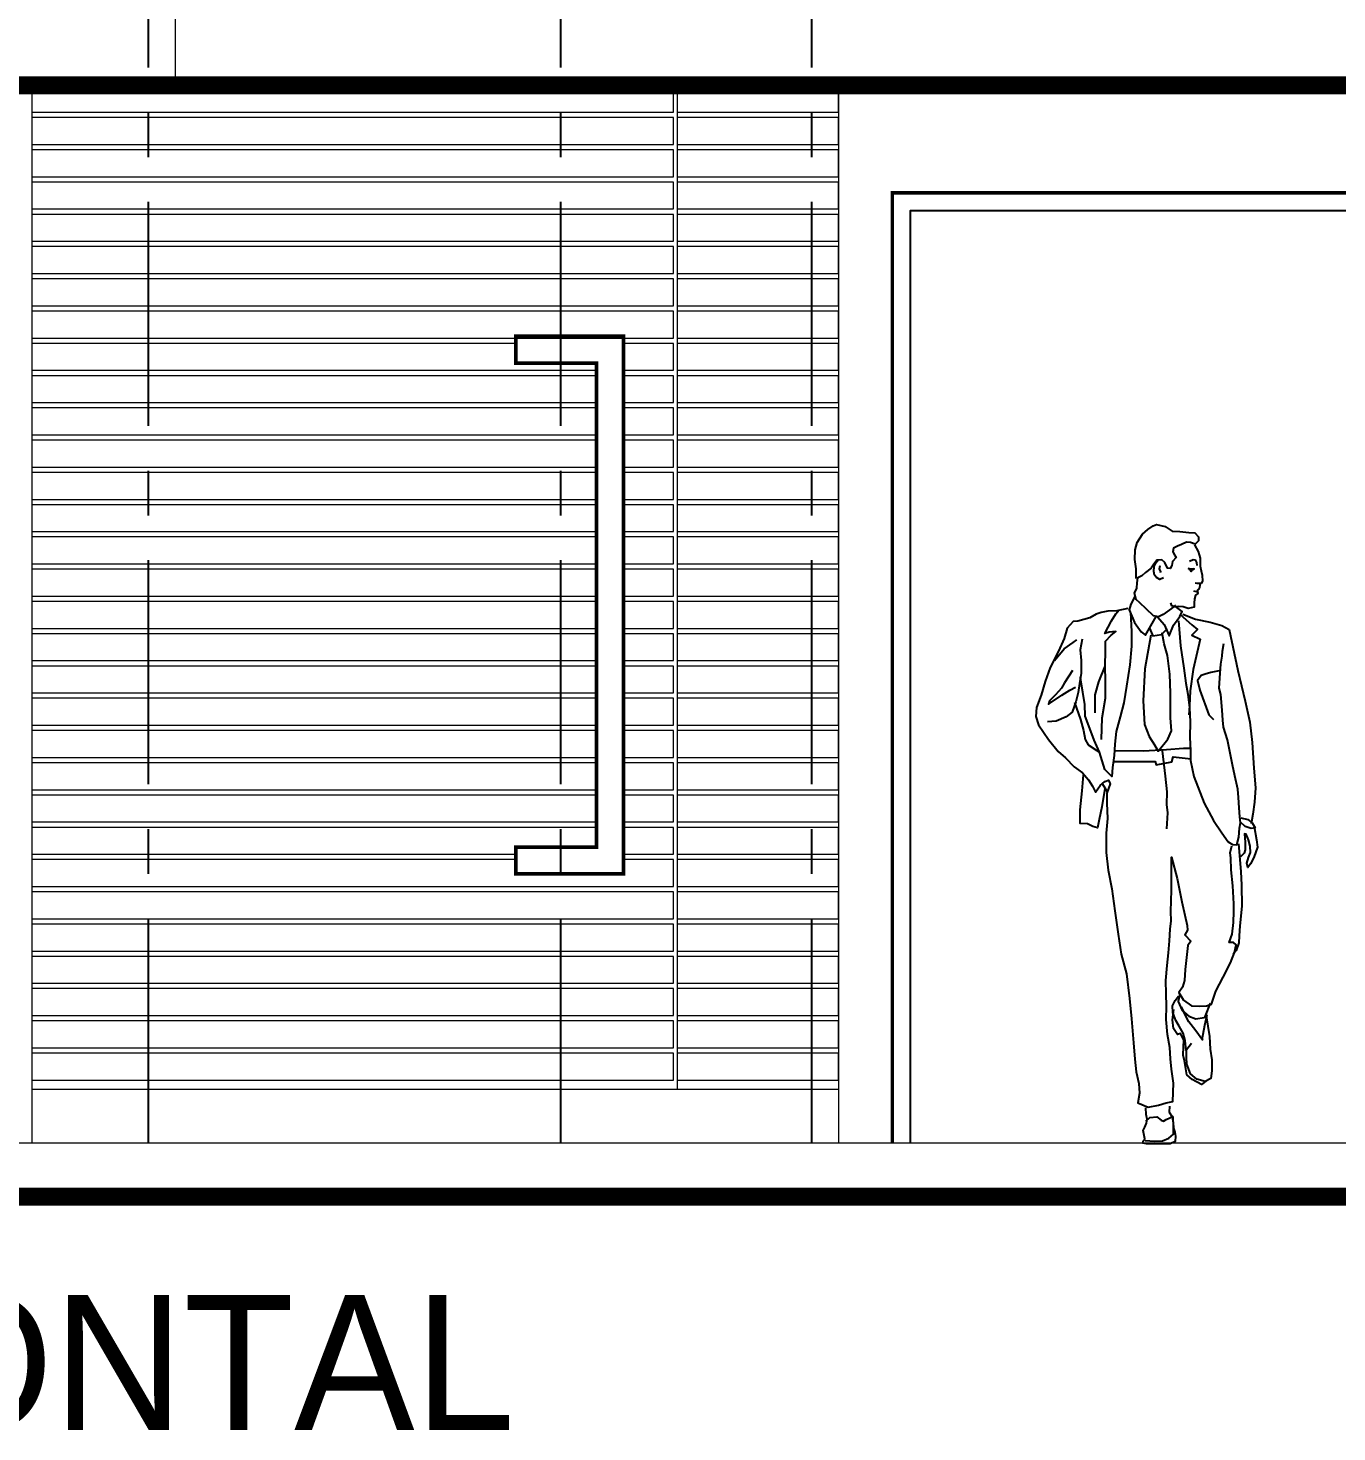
# Model space of a CAD drawing. Header units: metres. Extents: x -58 to 722, y -1100 to 345.
# Drawn here: x 25.344 to 28.995, y 118.832 to 122.748 of the extents above; entities that cross this region are included whole.
import ezdxf

# ---------------------------------------------------------------- set-up
doc = ezdxf.new("R2010")
doc.units = ezdxf.units.M
doc.header["$MEASUREMENT"] = 0
doc.linetypes.add('CENTER2', pattern=[1.125, 0.75, -0.125, 0.125, -0.125])
doc.linetypes.add('CENTERX2', pattern=[4, 2.5, -0.5, 0.5, -0.5])
doc.layers.get('0').update_dxf_attribs({"color": 255})
doc.layers.add('FSR_ARQ_002MURO', color=150, linetype='Continuous', lineweight=30)
for name, color, linetype in [('FSR_ARQ_008MOBILIARIO', 115, 'Continuous'), ('FSR_ARQ_014TEXTOS', 142, 'Continuous'), ('FSR_ARQ_016EJES', 135, 'CENTER2'), ('FSR_ARQ_29PERFILES ACERO', 143, 'Continuous')]:
    doc.layers.add(name, color=color, linetype=linetype)
doc.styles.add('ESPACIOS', font='GOTHIC.TTF')

# ---------------------------------------------------------------- blocks, each defined once
blk = doc.blocks.new('P13')
for points in [[(-0.11436, 1.50913), (-0.11359, 1.53666), (-0.11772, 1.56206), (-0.11654, 1.5896), (-0.11071, 1.60941), (-0.09632, 1.63306), (-0.08175, 1.64604), (-0.06632, 1.65657), (-0.05735, 1.66), (-0.03302, 1.65425), (-0.01309, 1.64145), (0.00788, 1.64016), (0.03298, 1.6377), (0.04942, 1.63675), (0.05946, 1.62583), (0.05965, 1.61433), (0.05078, 1.60474), (0.03756, 1.60944), (0.02686, 1.61049), (0.01218, 1.60409), (0.00117, 1.59979), (-0.00942, 1.59428), (-0.01211, 1.58355), (-0.00663, 1.57502), (-0.00282, 1.5681), (-0.0129, 1.55684), (-0.01435, 1.54573), (-0.01914, 1.53743), (-0.02613, 1.53814), (-0.03421, 1.55402), (-0.04254, 1.56127), (-0.05649, 1.56022), (-0.06453, 1.54981), (-0.07254, 1.53777), (-0.08795, 1.52642), (-0.09848, 1.5172), (-0.11109, 1.51001), (-0.11231, 1.50958)], [(0.04834, 1.60346), (0.05932, 1.58516), (0.06499, 1.56596), (0.06414, 1.54335), (0.06722, 1.53067), (0.06989, 1.5184), (0.07141, 1.50158), (0.06781, 1.49577), (0.05631, 1.49558), (0.05096, 1.49672)], [(-0.03801, 1.51165), (-0.04819, 1.50655), (-0.05692, 1.51256), (-0.06319, 1.51903), (-0.065, 1.52927), (-0.06358, 1.54243), (-0.05924, 1.55319), (-0.0516, 1.56235)], [(0.03514, 1.55765), (0.04492, 1.56233), (0.05028, 1.56119), (0.05451, 1.55428), (0.05547, 1.54567)], [(-0.0476, 1.54476), (-0.0495, 1.53569), (-0.0457, 1.52918), (-0.04727, 1.52505)], [(0.03012, 1.53867), (0.03838, 1.53635), (0.04823, 1.53651), (0.04295, 1.53314), (0.03932, 1.52897), (0.0372, 1.53304), (0.03346, 1.53585)], [(-0.00427, 1.43459), (-0.01562, 1.42578), (-0.03875, 1.40937), (-0.05178, 1.40258), (-0.06539, 1.40564), (-0.08624, 1.42459), (-0.10377, 1.44113), (-0.11421, 1.45123), (-0.1186, 1.4684), (-0.11228, 1.48288), (-0.11129, 1.49727), (-0.10905, 1.51087)], [(0.0645, 1.49736), (0.06226, 1.48418), (0.05989, 1.47839), (0.05425, 1.47213), (0.04723, 1.47407)], [(0.05749, 1.47465), (0.05761, 1.46726), (0.05193, 1.46306), (0.04883, 1.45233), (0.04739, 1.44039), (0.04798, 1.42931), (0.0312, 1.42574), (0.01757, 1.43044), (0.00483, 1.43105), (-0.00584, 1.43046), (-0.01452, 1.4336), (-0.01753, 1.44176)], [(-0.11762, 1.45897), (-0.12917, 1.43742), (-0.13301, 1.42175), (-0.11886, 1.38625), (-0.10035, 1.36028), (-0.08788, 1.35145), (-0.05796, 1.40371)], [(-0.05424, 1.40254), (-0.03582, 1.38149), (-0.02173, 1.34969), (-0.00949, 1.37906), (0.00817, 1.40359), (0.01451, 1.41725), (-0.00422, 1.43172)], [(-0.13677, 1.42538), (-0.16748, 1.41952), (-0.19333, 1.41827), (-0.21134, 1.41468), (-0.22564, 1.41033), (-0.24312, 1.39936), (-0.27623, 1.39018), (-0.28937, 1.38954), (-0.30671, 1.37077), (-0.31485, 1.34188), (-0.33069, 1.30671), (-0.35414, 1.26072), (-0.36746, 1.2223), (-0.37873, 1.18391), (-0.39211, 1.1496), (-0.39415, 1.1241), (-0.38596, 1.10124), (-0.35857, 1.06022), (-0.33172, 1.02658), (-0.3113, 1.00885), (-0.28665, 0.98421), (-0.26378, 0.96735), (-0.24701, 0.94751), (-0.23604, 0.93003), (-0.22755, 0.91374), (-0.21431, 0.93204), (-0.20176, 0.94334), (-0.19074, 0.94722), (-0.18645, 0.93661), (-0.19546, 0.91059), (-0.19622, 0.88224), (-0.19427, 0.83996), (-0.19728, 0.79925), (-0.19806, 0.77213), (-0.19801, 0.74503), (-0.19184, 0.69543), (-0.18152, 0.64345), (-0.1735, 0.58197), (-0.1642, 0.51724), (-0.15586, 0.46111), (-0.14098, 0.40674), (-0.13283, 0.33746), (-0.12655, 0.2813), (-0.12171, 0.21361), (-0.11766, 0.16809), (-0.11419, 0.13283), (-0.10666, 0.10051), (-0.10498, 0.07343), (-0.10945, 0.04625), (-0.08009, 0.03442), (-0.05143, 0.04024), (-0.03059, 0.04634), (-0.01176, 0.04995), (-0.00976, 0.10173), (-0.01535, 0.14106), (-0.01788, 0.16977), (-0.01965, 0.20137), (-0.02641, 0.2374), (-0.0304, 0.27881), (-0.02939, 0.31661), (-0.02996, 0.35069), (-0.031, 0.38805), (-0.0276, 0.42959), (-0.02368, 0.46539), (-0.02137, 0.4987), (-0.01904, 0.53118), (-0.01615, 0.55464), (-0.01699, 0.5805), (-0.01512, 0.63968), (-0.01546, 0.68444), (-0.01543, 0.70703), (-0.01585, 0.73208), (0.00034, 0.67279), (0.01376, 0.60772), (0.02138, 0.57006), (0.02803, 0.54101), (0.02906, 0.5283), (0.02148, 0.51544), (0.03862, 0.49724), (0.03019, 0.4856), (0.02229, 0.41852), (0.02116, 0.38811), (0.01531, 0.36953), (0.00489, 0.35416), (0.01798, 0.33302), (0.04084, 0.31698), (0.06344, 0.31612), (0.08191, 0.31685), (0.0962, 0.3216), (0.10873, 0.35837), (0.12902, 0.39732), (0.1493, 0.43709), (0.16031, 0.46602), (0.16529, 0.48705), (0.15779, 0.49391), (0.14588, 0.49371), (0.1537, 0.51684), (0.15726, 0.54976), (0.15838, 0.58058), (0.15803, 0.60152), (0.15733, 0.61876), (0.15554, 0.65159), (0.15149, 0.69711), (0.1497, 0.73034), (0.14864, 0.74429), (0.15324, 0.76367)], [(-0.21072, 1.06065), (-0.20844, 1.12025), (-0.19951, 1.17543), (-0.19941, 1.21815), (-0.20068, 1.26947), (-0.19962, 1.30398), (-0.19972, 1.33437), (-0.18399, 1.35107), (-0.17062, 1.36197), (-0.18906, 1.35961), (-0.20131, 1.3557), (-0.18303, 1.39175), (-0.17062, 1.41126), (-0.16095, 1.4221)], [(-0.12961, 1.41441), (-0.12667, 1.36189), (-0.1272, 1.3204), (-0.13166, 1.26816), (-0.14134, 1.20886), (-0.14878, 1.16273), (-0.15838, 1.12314), (-0.17001, 1.08228), (-0.17311, 1.04691), (-0.17505, 1.01566), (-0.17982, 0.98191), (-0.18187, 0.95682), (-0.20109, 0.97662), (-0.21628, 1.02483), (-0.23081, 1.05826), (-0.24586, 1.09867), (-0.25658, 1.1256), (-0.25712, 1.15762), (-0.26304, 1.19202), (-0.26812, 1.2252), (-0.26951, 1.23504)], [(0.01668, 1.4103), (0.05142, 1.3961), (0.09223, 1.38734), (0.12523, 1.37845), (0.14555, 1.36688), (0.16965, 1.2527), (0.1904, 1.1668), (0.2033, 1.10828), (0.20917, 1.05211), (0.21407, 0.98073), (0.2187, 0.92536), (0.2165, 0.88549), (0.21131, 0.85213), (0.20724, 0.82537)], [(0.00849, 1.40893), (0.04101, 1.38032), (0.05725, 1.36704), (0.04149, 1.35158), (0.06427, 1.34005), (0.04515, 1.25594), (0.0363, 1.19624), (0.03454, 1.15432), (0.03251, 1.12882)], [(0.00386, 1.39119), (0.00955, 1.32147), (0.01922, 1.25961), (0.02485, 1.2174), (0.0299, 1.18628), (0.03464, 1.14857), (0.03652, 1.10999), (0.03562, 1.06562), (0.03788, 1.02952), (0.03793, 1.002), (0.04689, 0.95738), (0.07608, 0.88271), (0.10153, 0.83468), (0.12471, 0.79975), (0.14279, 0.775), (0.15482, 0.7674), (0.16675, 0.76677), (0.17215, 0.7874), (0.1746, 0.8125), (0.17681, 0.82773), (0.17488, 0.84454), (0.17363, 0.86998), (0.17192, 0.89829), (0.16989, 0.92167), (0.16146, 0.9589), (0.15518, 0.99001), (0.14717, 1.02684), (0.14046, 1.05958), (0.13002, 1.09432), (0.12804, 1.114), (0.12634, 1.1419), (0.12232, 1.18537), (0.1175, 1.20336), (0.12008, 1.24529), (0.12213, 1.26997), (0.12626, 1.29304), (0.12726, 1.30661), (0.13102, 1.32762)], [(-0.07757, 1.37298), (-0.06732, 1.34975), (-0.04355, 1.35302), (-0.027, 1.36973)], [(-0.07269, 1.3513), (-0.08958, 1.25696), (-0.09466, 1.16816), (-0.09026, 1.10211), (-0.07779, 1.06905), (-0.06261, 1.04549), (-0.05246, 1.028), (-0.02591, 1.0613), (-0.01562, 1.08447), (-0.01787, 1.12058), (-0.0178, 1.18958), (-0.02033, 1.24211), (-0.02655, 1.29458), (-0.03613, 1.32686), (-0.04158, 1.35757)], [(-0.26471, 1.34026), (-0.27037, 1.31019), (-0.26781, 1.28025), (-0.26723, 1.24576), (-0.27207, 1.2161), (-0.27577, 1.19181), (-0.2819, 1.16542), (-0.29209, 1.1365), (-0.30912, 1.12348), (-0.33726, 1.1115), (-0.36104, 1.10946)], [(-0.34134, 1.28065), (-0.31519, 1.31313), (-0.29002, 1.3308), (-0.27906, 1.33838)], [(-0.20142, 1.26452), (-0.21876, 1.22111), (-0.22884, 1.18521), (-0.22881, 1.13469)], [(-0.29117, 1.25275), (-0.31359, 1.21828), (-0.32197, 1.20376), (-0.33849, 1.185), (-0.35546, 1.16788), (-0.35859, 1.1592), (-0.32122, 1.18365), (-0.29887, 1.19799), (-0.28299, 1.20606)], [(0.11792, 1.25183), (0.09459, 1.24692), (0.07865, 1.24213), (0.06721, 1.23865), (0.05759, 1.22453), (0.06337, 1.19834), (0.08836, 1.12935), (0.10213, 1.11644)], [(-0.28556, 1.16371), (-0.26915, 1.11594), (-0.26042, 1.08528), (-0.25631, 1.06071), (-0.24825, 1.04565), (-0.22334, 1.02964), (-0.21877, 1.02643)], [(-0.17118, 1.02928), (-0.09354, 1.02854), (-0.02911, 1.03209), (0.01764, 1.03616), (0.039, 1.0357)], [(-0.04097, 1.02901), (-0.03321, 0.95809), (-0.02877, 0.91381), (-0.029, 0.87889), (-0.02614, 0.85553), (-0.02909, 0.81112)], [(-0.17394, 0.99843), (-0.061, 0.99869), (-0.05838, 0.9897), (-0.01416, 0.99784), (-0.01112, 1.01226), (0.0399, 1.00655)], [(-0.20101, 0.92323), (-0.20961, 0.87256), (-0.21682, 0.83712), (-0.22136, 0.81404), (-0.23455, 0.81711), (-0.24987, 0.82465), (-0.27003, 0.82637), (-0.26984, 0.86416), (-0.26416, 0.91723), (-0.26081, 0.96206)], [(-0.20906, 0.93788), (-0.19387, 0.91349)], [(0.17821, 0.84213), (0.19719, 0.8367), (0.20966, 0.82787), (0.2177, 0.81404), (0.20705, 0.81222), (0.19054, 0.81728), (0.17678, 0.82937)], [(0.21558, 0.8177), (0.22196, 0.78044), (0.22436, 0.75994), (0.21457, 0.73144), (0.20502, 0.7132), (0.19779, 0.70364), (0.19513, 0.71509), (0.19898, 0.73076), (0.20531, 0.74483), (0.20378, 0.76288), (0.19938, 0.78006), (0.19253, 0.79637), (0.18841, 0.79753), (0.19004, 0.77374), (0.18998, 0.75279), (0.18686, 0.74288), (0.17717, 0.73327)], [(0.17163, 0.76932), (0.17828, 0.69181), (0.17973, 0.65405), (0.18073, 0.59492), (0.17507, 0.54061), (0.17308, 0.51224), (0.17258, 0.49334), (0.16515, 0.47144), (0.15627, 0.46185)], [(0.00782, 0.35092), (0.00285, 0.32907), (0.01394, 0.3042), (0.0327, 0.28809), (0.05253, 0.28103), (0.07589, 0.2843), (0.07949, 0.2897), (0.09368, 0.32485)], [(0.02567, 0.19309), (0.02233, 0.22097), (0.01706, 0.241), (0.00565, 0.26011), (-0.00366, 0.27639), (-0.01183, 0.29843), (-0.01215, 0.31732), (-0.00541, 0.3318), (0.00381, 0.34469)], [(0.07243, 0.22099), (0.05228, 0.24735), (0.03254, 0.27289), (0.02362, 0.2904), (0.01295, 0.31445)], [(0.08374, 0.11029), (0.06835, 0.09771), (0.04223, 0.11205), (0.02724, 0.12453), (0.02042, 0.16343), (0.01687, 0.17939), (0.01852, 0.20283), (0.01862, 0.22173), (0.01009, 0.24006), (0.00152, 0.23705), (-0.01026, 0.25369), (-0.01272, 0.27788), (-0.0091, 0.30669)], [(0.07033, 0.22383), (0.07789, 0.26297), (0.08395, 0.29347)], [(0.08155, 0.28932), (0.09033, 0.23156), (0.09215, 0.19627), (0.09676, 0.16677), (0.09728, 0.13598), (0.09393, 0.11498), (0.07889, 0.1061), (0.05495, 0.11309), (0.03786, 0.128), (0.02755, 0.15493), (0.02599, 0.17421), (0.02605, 0.19515), (0.03368, 0.20514), (0.04053, 0.21306)], [(-0.0214, 0.03705), (-0.02194, 0.02061), (-0.0135, 0.0072), (-0.01078, -0.00795), (-0.00969, -0.02436), (-0.00622, -0.03498), (-0.00398, -0.04644), (-0.00497, -0.06083), (-0.01923, -0.06764), (-0.04264, -0.06763), (-0.06522, -0.06801), (-0.08535, -0.06753), (-0.09565, -0.06565), (-0.09452, -0.05988), (-0.0901, -0.05405), (-0.0915, -0.04422), (-0.09419, -0.03071), (-0.08943, -0.02077), (-0.08467, -0.01042), (-0.08281, 0.00111), (-0.08632, 0.0146), (-0.08664, 0.03308)], [(-0.08683, -0.0043), (-0.0759, 0.00533), (-0.05664, 0.00771), (-0.04416, -0.00153), (-0.03754, -0.0047), (-0.03064, 0.00034), (-0.01189, 0.00887), (-0.0127, 0.00845)], [(-0.08839, -0.05813), (-0.06288, -0.06058), (-0.04073, -0.05897), (-0.02237, -0.05168), (-0.01023, -0.0408), (-0.00972, -0.02231), (-0.01063, 0.00725)]]:
    blk.add_lwpolyline(points)
blk = doc.blocks.new('98728291')
at = {"xscale": 10, "zscale": 10}
blk.add_blockref('P13', (-0.0668, 0.0844), dxfattribs=at)

msp = doc.modelspace()

# ---------------------------------------------------------------- linework, layer by layer
at = {"layer": 'FSR_ARQ_002MURO', "lineweight": 0}
for p, q in [((25.3547, 122.5888), (27.1547, 122.5888)), ((25.3547, 122.5888), (25.3547, 119.6388)), ((27.1547, 122.5888), (27.1547, 119.7888)), ((27.6047, 122.5888), (27.6047, 119.6388)), ((25.3547, 119.7888), (27.6047, 119.7888)), ((21.7454, 119.6388), (37.6742, 119.6388))]:
    msp.add_line(p, q, dxfattribs=at)
at = {"layer": 'FSR_ARQ_002MURO', "lineweight": 0, "const_width": 0.05}
msp.add_lwpolyline([(23.9547, 126.3888), (29.4047, 126.3888), (29.4047, 122.5888), (23.9547, 122.5888)], close=True, dxfattribs=at)
at = {"layer": 'FSR_ARQ_002MURO', "lineweight": 0}
msp.add_lwpolyline([(25.7547, 126.3888), (25.7547, 122.5888)], dxfattribs=at)
at = {"layer": 'FSR_ARQ_002MURO', "ltscale": 0.01, "const_width": 0.01}
for points in [[(23.9547, 122.5888), (37.0742, 122.5888), (37.0742, 119.6388)], [(36.7748, 119.6388), (36.7748, 122.2888), (27.7547, 122.2888), (27.7547, 119.6388)]]:
    msp.add_lwpolyline(points, dxfattribs=at)
at = {"layer": 'FSR_ARQ_002MURO', "lineweight": 0, "const_width": 0.05}
msp.add_lwpolyline([(21.7454, 119.4888), (37.6742, 119.4888)], dxfattribs=at)
at = {"layer": 'FSR_ARQ_008MOBILIARIO', "lineweight": 0}
for points in [[(25.3547, 122.5138), (27.1447, 122.5138), (27.1447, 122.5888), (25.3547, 122.5888)], [(27.1547, 122.5138), (27.6047, 122.5138), (27.6047, 122.5888), (27.1547, 122.5888)], [(25.3547, 122.4238), (27.1447, 122.4238), (27.1447, 122.4988), (25.3547, 122.4988)], [(27.1547, 122.4238), (27.6047, 122.4238), (27.6047, 122.4988), (27.1547, 122.4988)], [(25.3547, 122.3338), (27.1447, 122.3338), (27.1447, 122.4088), (25.3547, 122.4088)], [(27.1547, 122.3338), (27.6047, 122.3338), (27.6047, 122.4088), (27.1547, 122.4088)], [(25.3547, 122.2438), (27.1447, 122.2438), (27.1447, 122.3188), (25.3547, 122.3188)], [(27.1547, 122.2438), (27.6047, 122.2438), (27.6047, 122.3188), (27.1547, 122.3188)], [(25.3547, 122.1538), (27.1447, 122.1538), (27.1447, 122.2288), (25.3547, 122.2288)], [(27.1547, 122.1538), (27.6047, 122.1538), (27.6047, 122.2288), (27.1547, 122.2288)], [(25.3547, 122.0638), (27.1447, 122.0638), (27.1447, 122.1388), (25.3547, 122.1388)], [(27.1547, 122.0638), (27.6047, 122.0638), (27.6047, 122.1388), (27.1547, 122.1388)], [(25.3547, 121.9738), (27.1447, 121.9738), (27.1447, 122.0488), (25.3547, 122.0488)], [(27.1547, 121.9738), (27.6047, 121.9738), (27.6047, 122.0488), (27.1547, 122.0488)], [(25.3547, 121.8838), (27.1447, 121.8838), (27.1447, 121.9588), (25.3547, 121.9588)], [(27.1547, 121.8838), (27.6047, 121.8838), (27.6047, 121.9588), (27.1547, 121.9588)], [(27.1547, 121.7938), (27.6047, 121.7938), (27.6047, 121.8688), (27.1547, 121.8688)], [(27.1547, 121.7038), (27.6047, 121.7038), (27.6047, 121.7788), (27.1547, 121.7788)], [(27.1547, 121.6138), (27.6047, 121.6138), (27.6047, 121.6888), (27.1547, 121.6888)], [(27.1547, 121.5238), (27.6047, 121.5238), (27.6047, 121.5988), (27.1547, 121.5988)], [(27.1547, 121.4338), (27.6047, 121.4338), (27.6047, 121.5088), (27.1547, 121.5088)], [(27.1547, 121.3438), (27.6047, 121.3438), (27.6047, 121.4188), (27.1547, 121.4188)], [(27.1547, 121.2538), (27.6047, 121.2538), (27.6047, 121.3288), (27.1547, 121.3288)], [(27.1547, 121.1638), (27.6047, 121.1638), (27.6047, 121.2388), (27.1547, 121.2388)], [(27.1547, 121.0738), (27.6047, 121.0738), (27.6047, 121.1488), (27.1547, 121.1488)], [(27.1547, 120.9838), (27.6047, 120.9838), (27.6047, 121.0588), (27.1547, 121.0588)], [(27.1547, 120.8938), (27.6047, 120.8938), (27.6047, 120.9688), (27.1547, 120.9688)], [(27.1547, 120.8038), (27.6047, 120.8038), (27.6047, 120.8788), (27.1547, 120.8788)], [(27.1547, 120.7138), (27.6047, 120.7138), (27.6047, 120.7888), (27.1547, 120.7888)], [(27.1547, 120.6238), (27.6047, 120.6238), (27.6047, 120.6988), (27.1547, 120.6988)], [(27.1547, 120.5338), (27.6047, 120.5338), (27.6047, 120.6088), (27.1547, 120.6088)], [(27.1547, 120.4438), (27.6047, 120.4438), (27.6047, 120.5188), (27.1547, 120.5188)], [(27.1547, 120.3538), (27.6047, 120.3538), (27.6047, 120.4288), (27.1547, 120.4288)], [(25.3547, 120.2638), (27.1447, 120.2638), (27.1447, 120.3388), (25.3547, 120.3388)], [(27.1547, 120.2638), (27.6047, 120.2638), (27.6047, 120.3388), (27.1547, 120.3388)], [(25.3547, 120.1738), (27.1447, 120.1738), (27.1447, 120.2488), (25.3547, 120.2488)], [(27.1547, 120.1738), (27.6047, 120.1738), (27.6047, 120.2488), (27.1547, 120.2488)], [(25.3547, 120.0838), (27.1447, 120.0838), (27.1447, 120.1588), (25.3547, 120.1588)], [(27.1547, 120.0838), (27.6047, 120.0838), (27.6047, 120.1588), (27.1547, 120.1588)], [(25.3547, 119.9938), (27.1447, 119.9938), (27.1447, 120.0688), (25.3547, 120.0688)], [(27.1547, 119.9938), (27.6047, 119.9938), (27.6047, 120.0688), (27.1547, 120.0688)], [(25.3547, 119.9038), (27.1447, 119.9038), (27.1447, 119.9788), (25.3547, 119.9788)], [(27.1547, 119.9038), (27.6047, 119.9038), (27.6047, 119.9788), (27.1547, 119.9788)], [(25.3547, 119.8138), (27.1447, 119.8138), (27.1447, 119.8888), (25.3547, 119.8888)], [(27.1547, 119.8138), (27.6047, 119.8138), (27.6047, 119.8888), (27.1547, 119.8888)]]:
    msp.add_lwpolyline(points, close=True, dxfattribs=at)
for points in [[(26.7047, 121.8688), (25.3547, 121.8688), (25.3547, 121.7938), (26.9297, 121.7938)], [(27.0047, 121.7938), (27.1447, 121.7938), (27.1447, 121.8688), (27.0047, 121.8688)], [(26.9297, 121.7788), (25.3547, 121.7788), (25.3547, 121.7038), (26.9297, 121.7038)], [(27.0047, 121.7038), (27.1447, 121.7038), (27.1447, 121.7788), (27.0047, 121.7788)], [(26.9297, 121.6888), (25.3547, 121.6888), (25.3547, 121.6138), (26.9297, 121.6138)], [(27.0047, 121.6138), (27.1447, 121.6138), (27.1447, 121.6888), (27.0047, 121.6888)], [(26.9297, 121.5988), (25.3547, 121.5988), (25.3547, 121.5238), (26.9297, 121.5238)], [(27.0047, 121.5238), (27.1447, 121.5238), (27.1447, 121.5988), (27.0047, 121.5988)], [(26.9297, 121.5088), (25.3547, 121.5088), (25.3547, 121.4338), (26.9297, 121.4338)], [(27.0047, 121.4338), (27.1447, 121.4338), (27.1447, 121.5088), (27.0047, 121.5088)], [(26.9297, 121.4188), (25.3547, 121.4188), (25.3547, 121.3438), (26.9297, 121.3438)], [(27.0047, 121.3438), (27.1447, 121.3438), (27.1447, 121.4188), (27.0047, 121.4188)], [(26.9297, 121.3288), (25.3547, 121.3288), (25.3547, 121.2538), (26.9297, 121.2538)], [(27.0047, 121.2538), (27.1447, 121.2538), (27.1447, 121.3288), (27.0047, 121.3288)], [(26.9297, 121.2388), (25.3547, 121.2388), (25.3547, 121.1638), (26.9297, 121.1638)], [(27.0047, 121.1638), (27.1447, 121.1638), (27.1447, 121.2388), (27.0047, 121.2388)], [(26.9297, 121.1488), (25.3547, 121.1488), (25.3547, 121.0738), (26.9297, 121.0738)], [(27.0047, 121.0738), (27.1447, 121.0738), (27.1447, 121.1488), (27.0047, 121.1488)], [(26.9297, 121.0588), (25.3547, 121.0588), (25.3547, 120.9838), (26.9297, 120.9838)], [(27.0047, 120.9838), (27.1447, 120.9838), (27.1447, 121.0588), (27.0047, 121.0588)], [(26.9297, 120.9688), (25.3547, 120.9688), (25.3547, 120.8938), (26.9297, 120.8938)], [(27.0047, 120.8938), (27.1447, 120.8938), (27.1447, 120.9688), (27.0047, 120.9688)], [(26.9297, 120.8788), (25.3547, 120.8788), (25.3547, 120.8038), (26.9297, 120.8038)], [(27.0047, 120.8038), (27.1447, 120.8038), (27.1447, 120.8788), (27.0047, 120.8788)], [(26.9297, 120.7888), (25.3547, 120.7888), (25.3547, 120.7138), (26.9297, 120.7138)], [(27.0047, 120.7138), (27.1447, 120.7138), (27.1447, 120.7888), (27.0047, 120.7888)], [(26.9297, 120.6988), (25.3547, 120.6988), (25.3547, 120.6238), (26.9297, 120.6238)], [(27.0047, 120.6238), (27.1447, 120.6238), (27.1447, 120.6988), (27.0047, 120.6988)], [(26.9297, 120.6088), (25.3547, 120.6088), (25.3547, 120.5338), (26.9297, 120.5338)], [(27.0047, 120.5338), (27.1447, 120.5338), (27.1447, 120.6088), (27.0047, 120.6088)], [(26.9297, 120.5188), (25.3547, 120.5188), (25.3547, 120.4438), (26.7047, 120.4438)], [(27.0047, 120.4438), (27.1447, 120.4438), (27.1447, 120.5188), (27.0047, 120.5188)], [(26.7047, 120.4288), (25.3547, 120.4288), (25.3547, 120.3538), (27.1447, 120.3538), (27.1447, 120.4288), (27.0047, 120.4288)]]:
    msp.add_lwpolyline(points, dxfattribs=at)
at = {"layer": 'FSR_ARQ_016EJES', "linetype": 'CENTERX2', "ltscale": 0.25}
for p, q in [((25.6797, 119.6388), (25.6797, 128.6409)), ((26.8297, 119.6388), (26.8297, 128.6409)), ((27.5297, 119.6388), (27.5297, 128.6409))]:
    msp.add_line(p, q, dxfattribs=at)
at = {"layer": 'FSR_ARQ_29PERFILES ACERO', "ltscale": 0.01}
msp.add_lwpolyline([(36.7248, 119.6388), (36.7248, 122.2388), (27.8047, 122.2388), (27.8047, 119.6388)], dxfattribs=at)
at = {"layer": 'FSR_ARQ_29PERFILES ACERO', "ltscale": 0.01, "const_width": 0.01}
msp.add_lwpolyline([(26.7047, 121.8138), (26.7047, 121.8888), (27.0047, 121.8888), (27.0047, 120.3888), (26.7047, 120.3888), (26.7047, 120.4638), (26.9297, 120.4638), (26.9297, 121.8138), (26.7047, 121.8138)], dxfattribs=at)

# ---------------------------------------------------------------- block references
at = {"layer": 'FSR_ARQ_008MOBILIARIO', "transparency": 33554687, "xscale": 0.1000000000000227, "zscale": 0.1000000000000227}
msp.add_blockref('98728291', (28.5554, 119.6192), dxfattribs=at)

# ---------------------------------------------------------------- texts
at = {"layer": 'FSR_ARQ_014TEXTOS', "insert": (20.5731, 119.2144), "char_height": 0.376798, "attachment_point": 1, "style": 'ESPACIOS'}
msp.add_mtext_dynamic_manual_height_columns('\\pxqc;FACHADA FRONTAL', width=7.359197, gutter_width=0.5652, heights=[0], dxfattribs=at)

doc.saveas('drawing.dxf')
